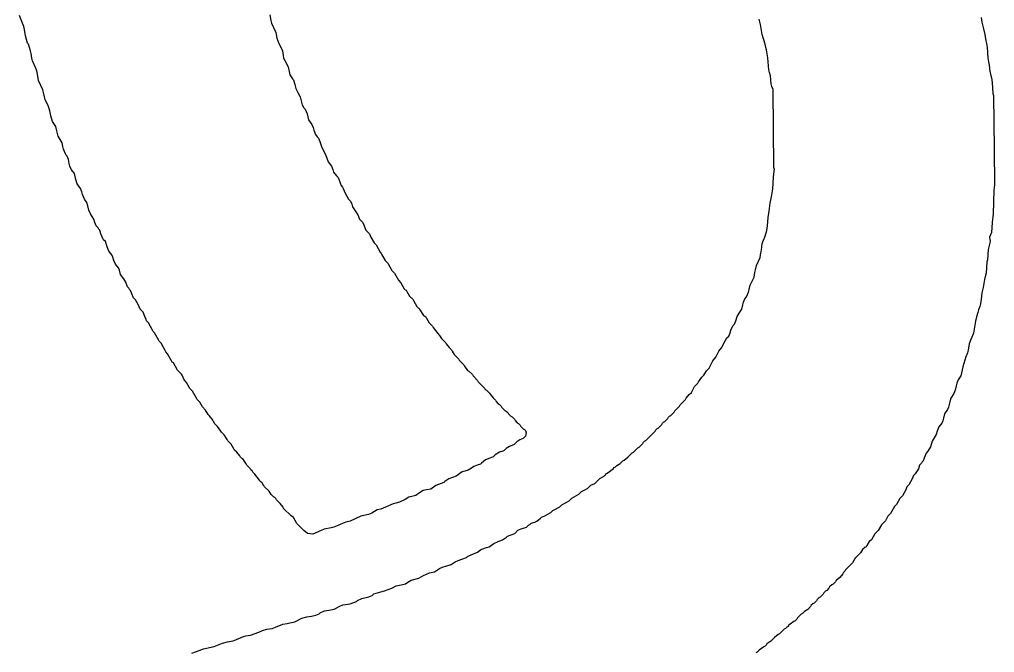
# Model space of a CAD drawing. Header units: inches. Extents: x -0.3 to 12.2, y -3.2 to 4.4.
# Drawn here: x 3.4946 to 3.5791, y 1.8112 to 1.8661 of the extents above; entities that cross this region are included whole.
import ezdxf

# ---------------------------------------------------------------- set-up
doc = ezdxf.new("R2010")
doc.units = ezdxf.units.IN
doc.header["$MEASUREMENT"] = 0
doc.layers.add('Board Layer Stack Bottom Overlay', color=54, linetype='Continuous')

msp = doc.modelspace()

# ---------------------------------------------------------------- linework, layer by layer
at = {"layer": 'Board Layer Stack Bottom Overlay'}
for p, q in [((3.494707, 1.86608), (3.494565, 1.86645)), ((3.494934, 1.865512), (3.494707, 1.86608)), ((3.516268, 1.866506), (3.516353, 1.866023)), ((3.516353, 1.866023), (3.51641, 1.865796)), ((3.558794, 1.865682), (3.55868, 1.866137)), ((3.577912, 1.866279), (3.577969, 1.865881)), ((3.494991, 1.865228), (3.494934, 1.865512)), ((3.495076, 1.864688), (3.494991, 1.865228)), ((3.51641, 1.865796), (3.51678, 1.864972)), ((3.558936, 1.864802), (3.558794, 1.865682)), ((3.577969, 1.865881), (3.578026, 1.865654)), ((3.578026, 1.865654), (3.578111, 1.865285)), ((3.578111, 1.865285), (3.578253, 1.864802)), ((3.495247, 1.864063), (3.495076, 1.864688)), ((3.51678, 1.864972), (3.516865, 1.864489)), ((3.516865, 1.864489), (3.517035, 1.864035)), ((3.559192, 1.863978), (3.558936, 1.864802)), ((3.578253, 1.864802), (3.578338, 1.864262)), ((3.495332, 1.863978), (3.495247, 1.864063)), ((3.495446, 1.863694), (3.495332, 1.863978)), ((3.495531, 1.863382), (3.495446, 1.863694)), ((3.517035, 1.864035), (3.517234, 1.863666)), ((3.517234, 1.863666), (3.517348, 1.863382)), ((3.559248, 1.863694), (3.559192, 1.863978)), ((3.559305, 1.863467), (3.559248, 1.863694)), ((3.578338, 1.864262), (3.578395, 1.864035)), ((3.578395, 1.864035), (3.578452, 1.863694)), ((3.578452, 1.863694), (3.578509, 1.862785)), ((3.495588, 1.863154), (3.495531, 1.863382)), ((3.495644, 1.862756), (3.495588, 1.863154)), ((3.495701, 1.862529), (3.495644, 1.862756)), ((3.517348, 1.863382), (3.517405, 1.862984)), ((3.517405, 1.862984), (3.517461, 1.862756)), ((3.517461, 1.862756), (3.517689, 1.862359)), ((3.559419, 1.862785), (3.559305, 1.863467)), ((3.559504, 1.861734), (3.559419, 1.862785)), ((3.578509, 1.862785), (3.578565, 1.862444)), ((3.495957, 1.861933), (3.495701, 1.862529)), ((3.496071, 1.861649), (3.495957, 1.861933)), ((3.517689, 1.862359), (3.517859, 1.861961)), ((3.517859, 1.861961), (3.517916, 1.861734)), ((3.578565, 1.862444), (3.578622, 1.86216)), ((3.578622, 1.86216), (3.578679, 1.861592)), ((3.496127, 1.861365), (3.496071, 1.861649)), ((3.496213, 1.860825), (3.496127, 1.861365)), ((3.517916, 1.861734), (3.518001, 1.861308)), ((3.518001, 1.861308), (3.518228, 1.860967)), ((3.518228, 1.860967), (3.518314, 1.860882)), ((3.559561, 1.861507), (3.559504, 1.861734)), ((3.559675, 1.861223), (3.559561, 1.861507)), ((3.559731, 1.860541), (3.559675, 1.861223)), ((3.578679, 1.861592), (3.578736, 1.861365)), ((3.578736, 1.861365), (3.578821, 1.861052)), ((3.578821, 1.861052), (3.578878, 1.860654)), ((3.496582, 1.860001), (3.496213, 1.860825)), ((3.518314, 1.860882), (3.518427, 1.860484)), ((3.518427, 1.860484), (3.518512, 1.860115)), ((3.518512, 1.860115), (3.518683, 1.859774)), ((3.559788, 1.860313), (3.559731, 1.860541)), ((3.559902, 1.860029), (3.559788, 1.860313)), ((3.578878, 1.860654), (3.578935, 1.859689)), ((3.496639, 1.859774), (3.496582, 1.860001)), ((3.496724, 1.859404), (3.496639, 1.859774)), ((3.496781, 1.859177), (3.496724, 1.859404)), ((3.518683, 1.859774), (3.518882, 1.859404)), ((3.518882, 1.859404), (3.519052, 1.858723)), ((3.559959, 1.853268), (3.559902, 1.860029)), ((3.578935, 1.859689), (3.578992, 1.859518)), ((3.578992, 1.859518), (3.579048, 1.854859)), ((3.497065, 1.858552), (3.496781, 1.859177)), ((3.497207, 1.858183), (3.497065, 1.858552)), ((3.519052, 1.858723), (3.519223, 1.858439)), ((3.519223, 1.858439), (3.519336, 1.858325)), ((3.497292, 1.857757), (3.497207, 1.858183)), ((3.497434, 1.857274), (3.497292, 1.857757)), ((3.519336, 1.858325), (3.519507, 1.857927)), ((3.519507, 1.857927), (3.51962, 1.857416)), ((3.497718, 1.856819), (3.497434, 1.857274)), ((3.497803, 1.85645), (3.497718, 1.856819)), ((3.51962, 1.857416), (3.519904, 1.857018)), ((3.519904, 1.857018), (3.520018, 1.856734)), ((3.520018, 1.856734), (3.520075, 1.856507)), ((3.497917, 1.855996), (3.497803, 1.85645)), ((3.498258, 1.855427), (3.497917, 1.855996)), ((3.520075, 1.856507), (3.520217, 1.856138)), ((3.520217, 1.856138), (3.520359, 1.855939)), ((3.520359, 1.855939), (3.520472, 1.855825)), ((3.498315, 1.855087), (3.498258, 1.855427)), ((3.498372, 1.854859), (3.498315, 1.855087)), ((3.520472, 1.855825), (3.520586, 1.855541)), ((3.520586, 1.855541), (3.520785, 1.855001)), ((3.498542, 1.854462), (3.498372, 1.854859)), ((3.498599, 1.854348), (3.498542, 1.854462)), ((3.498684, 1.854263), (3.498599, 1.854348)), ((3.498798, 1.853979), (3.498684, 1.854263)), ((3.520785, 1.855001), (3.521097, 1.854405)), ((3.521097, 1.854405), (3.521325, 1.85378)), ((3.579048, 1.854859), (3.579077, 1.851763)), ((3.498883, 1.853609), (3.498798, 1.853979)), ((3.49894, 1.853382), (3.498883, 1.853609)), ((3.499082, 1.85307), (3.49894, 1.853382)), ((3.521325, 1.85378), (3.521609, 1.853382)), ((3.521609, 1.853382), (3.521722, 1.853098)), ((3.499337, 1.852757), (3.499082, 1.85307)), ((3.499451, 1.852246), (3.499337, 1.852757)), ((3.521722, 1.853098), (3.521779, 1.852871)), ((3.521779, 1.852871), (3.522035, 1.852558)), ((3.522035, 1.852558), (3.522177, 1.852416)), ((3.55993, 1.852445), (3.559987, 1.852956)), ((3.560015, 1.853098), (3.559959, 1.853268)), ((3.559987, 1.852956), (3.560015, 1.853098)), ((3.499565, 1.851848), (3.499451, 1.852246)), ((3.499849, 1.85145), (3.499565, 1.851848)), ((3.522177, 1.852416), (3.522433, 1.851706)), ((3.522433, 1.851706), (3.522575, 1.851564)), ((3.559873, 1.851422), (3.55993, 1.852445)), ((3.579077, 1.851763), (3.57902, 1.851308)), ((3.499962, 1.851166), (3.499849, 1.85145)), ((3.500019, 1.850939), (3.499962, 1.851166)), ((3.50019, 1.850541), (3.500019, 1.850939)), ((3.522575, 1.851564), (3.522631, 1.85145)), ((3.522631, 1.85145), (3.522802, 1.851053)), ((3.522802, 1.851053), (3.523086, 1.850541)), ((3.55976, 1.85074), (3.559873, 1.851422)), ((3.57902, 1.851308), (3.578963, 1.849263)), ((3.500389, 1.850229), (3.50019, 1.850541)), ((3.500502, 1.849945), (3.500389, 1.850229)), ((3.523086, 1.850541), (3.523256, 1.850371)), ((3.523256, 1.850371), (3.52337, 1.850087)), ((3.52337, 1.850087), (3.523427, 1.84986)), ((3.559532, 1.84949), (3.559646, 1.850172)), ((3.559646, 1.850172), (3.55976, 1.85074)), ((3.500587, 1.849576), (3.500502, 1.849945)), ((3.500729, 1.849263), (3.500587, 1.849576)), ((3.501013, 1.848809), (3.500729, 1.849263)), ((3.523427, 1.84986), (3.523881, 1.849178)), ((3.523881, 1.849178), (3.524023, 1.848809)), ((3.559447, 1.848951), (3.559532, 1.84949)), ((3.578963, 1.849263), (3.578878, 1.848496)), ((3.501099, 1.848496), (3.501013, 1.848809)), ((3.501212, 1.848212), (3.501099, 1.848496)), ((3.524023, 1.848809), (3.524336, 1.848496)), ((3.524336, 1.848496), (3.524449, 1.848212)), ((3.559391, 1.848212), (3.559447, 1.848951)), ((3.578878, 1.848496), (3.578821, 1.847644)), ((3.501383, 1.848041), (3.501212, 1.848212)), ((3.50144, 1.847928), (3.501383, 1.848041)), ((3.501525, 1.847843), (3.50144, 1.847928)), ((3.50161, 1.84753), (3.501525, 1.847843)), ((3.50178, 1.847133), (3.50161, 1.84753)), ((3.524449, 1.848212), (3.524592, 1.847843)), ((3.524592, 1.847843), (3.524904, 1.84753)), ((3.524904, 1.84753), (3.525018, 1.847246)), ((3.559192, 1.847331), (3.559334, 1.847814)), ((3.559334, 1.847814), (3.559391, 1.848212)), ((3.578821, 1.847644), (3.578651, 1.847246)), ((3.501837, 1.847019), (3.50178, 1.847133)), ((3.502008, 1.846848), (3.501837, 1.847019)), ((3.502178, 1.846394), (3.502008, 1.846848)), ((3.525018, 1.847246), (3.525302, 1.846735)), ((3.525302, 1.846735), (3.525472, 1.846564)), ((3.558879, 1.84611), (3.558936, 1.846678)), ((3.558936, 1.846678), (3.55905, 1.846962)), ((3.55905, 1.846962), (3.559192, 1.847331)), ((3.578708, 1.846848), (3.578537, 1.846167)), ((3.578651, 1.847246), (3.578708, 1.846848)), ((3.50232, 1.846025), (3.502178, 1.846394)), ((3.502576, 1.845712), (3.50232, 1.846025)), ((3.525472, 1.846564), (3.525813, 1.845939)), ((3.525813, 1.845939), (3.525927, 1.845826)), ((3.525927, 1.845826), (3.525984, 1.845712)), ((3.558765, 1.845485), (3.558822, 1.845883)), ((3.558822, 1.845883), (3.558879, 1.84611)), ((3.578537, 1.846167), (3.57848, 1.845258)), ((3.502661, 1.845513), (3.502576, 1.845712)), ((3.502746, 1.845201), (3.502661, 1.845513)), ((3.502888, 1.844888), (3.502746, 1.845201)), ((3.525984, 1.845712), (3.526267, 1.845201)), ((3.526267, 1.845201), (3.526495, 1.844974)), ((3.526495, 1.844974), (3.526836, 1.844349)), ((3.558453, 1.844775), (3.558765, 1.845485)), ((3.578423, 1.845087), (3.578367, 1.844121)), ((3.57848, 1.845258), (3.578423, 1.845087)), ((3.503144, 1.844576), (3.502888, 1.844888)), ((3.503229, 1.844377), (3.503144, 1.844576)), ((3.503314, 1.844008), (3.503229, 1.844377)), ((3.526836, 1.844349), (3.527063, 1.844121)), ((3.527063, 1.844121), (3.527404, 1.843496)), ((3.558254, 1.84378), (3.558311, 1.844178)), ((3.558311, 1.844178), (3.558368, 1.844405)), ((3.558368, 1.844405), (3.558453, 1.844775)), ((3.578367, 1.844121), (3.57831, 1.843951)), ((3.503598, 1.84361), (3.503314, 1.844008)), ((3.503769, 1.843326), (3.503598, 1.84361)), ((3.503939, 1.842928), (3.503769, 1.843326)), ((3.527404, 1.843496), (3.527631, 1.843269)), ((3.527631, 1.843269), (3.527915, 1.842758)), ((3.557885, 1.84307), (3.558254, 1.84378)), ((3.578196, 1.843553), (3.578082, 1.842871)), ((3.57831, 1.843951), (3.578196, 1.843553)), ((3.504053, 1.842815), (3.503939, 1.842928)), ((3.50411, 1.842701), (3.504053, 1.842815)), ((3.504195, 1.842616), (3.50411, 1.842701)), ((3.504309, 1.842332), (3.504195, 1.842616)), ((3.527915, 1.842758), (3.528, 1.842672)), ((3.528, 1.842672), (3.528086, 1.842644)), ((3.528086, 1.842644), (3.528142, 1.842531)), ((3.528142, 1.842531), (3.52837, 1.842133)), ((3.557572, 1.842076), (3.557743, 1.842474)), ((3.557743, 1.842474), (3.5578, 1.842701)), ((3.5578, 1.842701), (3.557885, 1.84307)), ((3.577969, 1.842417), (3.577912, 1.841849)), ((3.578082, 1.842871), (3.577969, 1.842417)), ((3.504451, 1.841962), (3.504309, 1.842332)), ((3.504621, 1.841792), (3.504451, 1.841962)), ((3.504848, 1.841394), (3.504621, 1.841792)), ((3.52837, 1.842133), (3.528654, 1.841849)), ((3.528654, 1.841849), (3.528711, 1.841735)), ((3.528711, 1.841735), (3.528995, 1.841224)), ((3.55726, 1.841366), (3.557317, 1.841593)), ((3.557317, 1.841593), (3.55743, 1.841877)), ((3.55743, 1.841877), (3.557572, 1.842076)), ((3.577912, 1.841849), (3.577855, 1.841451)), ((3.505019, 1.840996), (3.504848, 1.841394)), ((3.505275, 1.840741), (3.505019, 1.840996)), ((3.505417, 1.840372), (3.505275, 1.840741)), ((3.528995, 1.841224), (3.529137, 1.841082)), ((3.529137, 1.841082), (3.529222, 1.841053)), ((3.529222, 1.841053), (3.529279, 1.84094)), ((3.529279, 1.84094), (3.529591, 1.840457)), ((3.556948, 1.840656), (3.557175, 1.840996)), ((3.557175, 1.840996), (3.55726, 1.841366)), ((3.577628, 1.840712), (3.577514, 1.840315)), ((3.577685, 1.84094), (3.577628, 1.840712)), ((3.577799, 1.841224), (3.577685, 1.84094)), ((3.577855, 1.841451), (3.577799, 1.841224)), ((3.50553, 1.840088), (3.505417, 1.840372)), ((3.505587, 1.839974), (3.50553, 1.840088)), ((3.505757, 1.839803), (3.505587, 1.839974)), ((3.529591, 1.840457), (3.529705, 1.8404)), ((3.529705, 1.8404), (3.52979, 1.840315)), ((3.52979, 1.840315), (3.529847, 1.840201)), ((3.529847, 1.840201), (3.530074, 1.839803)), ((3.55655, 1.83969), (3.556663, 1.839974)), ((3.556663, 1.839974), (3.556777, 1.840372)), ((3.556777, 1.840372), (3.556948, 1.840656)), ((3.577429, 1.839945), (3.577259, 1.838923)), ((3.577514, 1.840315), (3.577429, 1.839945)), ((3.506098, 1.839178), (3.505757, 1.839803)), ((3.506155, 1.839065), (3.506098, 1.839178)), ((3.506269, 1.838951), (3.506155, 1.839065)), ((3.530074, 1.839803), (3.530358, 1.839519)), ((3.530358, 1.839519), (3.530415, 1.839406)), ((3.530415, 1.839406), (3.530813, 1.838894)), ((3.556152, 1.838951), (3.556237, 1.839264)), ((3.556237, 1.839264), (3.556436, 1.839576)), ((3.556436, 1.839576), (3.55655, 1.83969)), ((3.50661, 1.838326), (3.506269, 1.838951)), ((3.506667, 1.838213), (3.50661, 1.838326)), ((3.506837, 1.838042), (3.506667, 1.838213)), ((3.530813, 1.838894), (3.530983, 1.838724)), ((3.530983, 1.838724), (3.531154, 1.83844)), ((3.531154, 1.83844), (3.531494, 1.838099)), ((3.555584, 1.837985), (3.555868, 1.838497)), ((3.555868, 1.838497), (3.556038, 1.838667)), ((3.556038, 1.838667), (3.556152, 1.838951)), ((3.577031, 1.838355), (3.576889, 1.837985)), ((3.577259, 1.838923), (3.577031, 1.838355)), ((3.507178, 1.837417), (3.506837, 1.838042)), ((3.507235, 1.837304), (3.507178, 1.837417)), ((3.507405, 1.837133), (3.507235, 1.837304)), ((3.531494, 1.838099), (3.531551, 1.837985)), ((3.531551, 1.837985), (3.531807, 1.837673)), ((3.531807, 1.837673), (3.532006, 1.837474)), ((3.532006, 1.837474), (3.532063, 1.83736)), ((3.532063, 1.83736), (3.532233, 1.837076)), ((3.554931, 1.836821), (3.555186, 1.83736)), ((3.555186, 1.83736), (3.555442, 1.837673)), ((3.555442, 1.837673), (3.555584, 1.837985)), ((3.576804, 1.837446), (3.576747, 1.837218)), ((3.576889, 1.837985), (3.576804, 1.837446)), ((3.507746, 1.836508), (3.507405, 1.837133)), ((3.507803, 1.836394), (3.507746, 1.836508)), ((3.532233, 1.837076), (3.532262, 1.837048)), ((3.532262, 1.837048), (3.532631, 1.836679)), ((3.532631, 1.836679), (3.532688, 1.836565)), ((3.532688, 1.836565), (3.533085, 1.836167)), ((3.554391, 1.835997), (3.554675, 1.836508)), ((3.554675, 1.836508), (3.554931, 1.836821)), ((3.576492, 1.836565), (3.576321, 1.835997)), ((3.576605, 1.836849), (3.576492, 1.836565)), ((3.576747, 1.837218), (3.576605, 1.836849)), ((3.507916, 1.836338), (3.507803, 1.836394)), ((3.508257, 1.835713), (3.507916, 1.836338)), ((3.508598, 1.835372), (3.508257, 1.835713)), ((3.533085, 1.836167), (3.533142, 1.836054)), ((3.533142, 1.836054), (3.533398, 1.835684)), ((3.533398, 1.835684), (3.533511, 1.835627)), ((3.533511, 1.835627), (3.533824, 1.835315)), ((3.553879, 1.835258), (3.554107, 1.835656)), ((3.554107, 1.835656), (3.554334, 1.835883)), ((3.554334, 1.835883), (3.554391, 1.835997)), ((3.576321, 1.835997), (3.576151, 1.835201)), ((3.508655, 1.835258), (3.508598, 1.835372)), ((3.508825, 1.834861), (3.508655, 1.835258)), ((3.509053, 1.834633), (3.508825, 1.834861)), ((3.533824, 1.835315), (3.533881, 1.835201)), ((3.533881, 1.835201), (3.534278, 1.834804)), ((3.534278, 1.834804), (3.534335, 1.83469)), ((3.553425, 1.83469), (3.553709, 1.835088)), ((3.553709, 1.835088), (3.553879, 1.835258)), ((3.575924, 1.834861), (3.57581, 1.834577)), ((3.576151, 1.835201), (3.575924, 1.834861)), ((3.509337, 1.834122), (3.509053, 1.834633)), ((3.509564, 1.833895), (3.509337, 1.834122)), ((3.534335, 1.83469), (3.534903, 1.834122)), ((3.534903, 1.834122), (3.534932, 1.834037)), ((3.534932, 1.834037), (3.535045, 1.83398)), ((3.535045, 1.83398), (3.535301, 1.833724)), ((3.5528, 1.833781), (3.553084, 1.834292)), ((3.553084, 1.834292), (3.553368, 1.834577)), ((3.553368, 1.834577), (3.553425, 1.83469)), ((3.575668, 1.83398), (3.575554, 1.833696)), ((3.575753, 1.834349), (3.575668, 1.83398)), ((3.57581, 1.834577), (3.575753, 1.834349)), ((3.509905, 1.83327), (3.509564, 1.833895)), ((3.509962, 1.833156), (3.509905, 1.83327)), ((3.510189, 1.832929), (3.509962, 1.833156)), ((3.535301, 1.833724), (3.535358, 1.833611)), ((3.535358, 1.833611), (3.535614, 1.833298)), ((3.535614, 1.833298), (3.535812, 1.833099)), ((3.535812, 1.833099), (3.535869, 1.832986)), ((3.551834, 1.832702), (3.552289, 1.833156)), ((3.552289, 1.833156), (3.552345, 1.83327)), ((3.552345, 1.83327), (3.552601, 1.833582)), ((3.552601, 1.833582), (3.5528, 1.833781)), ((3.575299, 1.83327), (3.575213, 1.832957)), ((3.575554, 1.833696), (3.575299, 1.83327)), ((3.510416, 1.832531), (3.510189, 1.832929)), ((3.5107, 1.832247), (3.510416, 1.832531)), ((3.510928, 1.831849), (3.5107, 1.832247)), ((3.535869, 1.832986), (3.536068, 1.832787)), ((3.536068, 1.832787), (3.536182, 1.83273)), ((3.536182, 1.83273), (3.536324, 1.832588)), ((3.536324, 1.832588), (3.536381, 1.832474)), ((3.536381, 1.832474), (3.536636, 1.832219)), ((3.536636, 1.832219), (3.53675, 1.832162)), ((3.55138, 1.83219), (3.551777, 1.832588)), ((3.551777, 1.832588), (3.551834, 1.832702)), ((3.575015, 1.832304), (3.57473, 1.831906)), ((3.5751, 1.832503), (3.575015, 1.832304)), ((3.575213, 1.832957), (3.5751, 1.832503)), ((3.511013, 1.831764), (3.510928, 1.831849)), ((3.511268, 1.831452), (3.511013, 1.831764)), ((3.511496, 1.831054), (3.511268, 1.831452)), ((3.53675, 1.832162), (3.536892, 1.83202)), ((3.536892, 1.83202), (3.536949, 1.831906)), ((3.536949, 1.831906), (3.537148, 1.831707)), ((3.537148, 1.831707), (3.537261, 1.831651)), ((3.537261, 1.831651), (3.53746, 1.831452)), ((3.53746, 1.831452), (3.537517, 1.831338)), ((3.550499, 1.831253), (3.550755, 1.831508)), ((3.550755, 1.831508), (3.550812, 1.831622)), ((3.550812, 1.831622), (3.550897, 1.831707)), ((3.550897, 1.831707), (3.55101, 1.831764)), ((3.55101, 1.831764), (3.551323, 1.832077)), ((3.551323, 1.832077), (3.55138, 1.83219)), ((3.574645, 1.831537), (3.574588, 1.83131)), ((3.57473, 1.831906), (3.574645, 1.831537)), ((3.511723, 1.830827), (3.511496, 1.831054)), ((3.512007, 1.830429), (3.511723, 1.830827)), ((3.537517, 1.831338), (3.537716, 1.831139)), ((3.537716, 1.831139), (3.537829, 1.831082)), ((3.537829, 1.831082), (3.537971, 1.83094)), ((3.537971, 1.83094), (3.538028, 1.830827)), ((3.538028, 1.830827), (3.538227, 1.830628)), ((3.538227, 1.830628), (3.538341, 1.830571)), ((3.538341, 1.830571), (3.538426, 1.830486)), ((3.549675, 1.830429), (3.549732, 1.830543)), ((3.549732, 1.830543), (3.549817, 1.830628)), ((3.549817, 1.830628), (3.549931, 1.830685)), ((3.549931, 1.830685), (3.550243, 1.830997)), ((3.550243, 1.830997), (3.5503, 1.831111)), ((3.5503, 1.831111), (3.550385, 1.831196)), ((3.550385, 1.831196), (3.550499, 1.831253)), ((3.574248, 1.830798), (3.574105, 1.830429)), ((3.574503, 1.831111), (3.574248, 1.830798)), ((3.574588, 1.83131), (3.574503, 1.831111)), ((3.512064, 1.830315), (3.512007, 1.830429)), ((3.512291, 1.830088), (3.512064, 1.830315)), ((3.512575, 1.82969), (3.512291, 1.830088)), ((3.512632, 1.829577), (3.512575, 1.82969)), ((3.538227, 1.829776), (3.537943, 1.829662)), ((3.538426, 1.829975), (3.538227, 1.829776)), ((3.538426, 1.830486), (3.538483, 1.830259)), ((3.538483, 1.830259), (3.538426, 1.829975)), ((3.548851, 1.829605), (3.549675, 1.830429)), ((3.57402, 1.830116), (3.573679, 1.829548)), ((3.574105, 1.830429), (3.57402, 1.830116)), ((3.512916, 1.829293), (3.512632, 1.829577)), ((3.513143, 1.828895), (3.512916, 1.829293)), ((3.5132, 1.828781), (3.513143, 1.828895)), ((3.53675, 1.828923), (3.536579, 1.828753)), ((3.537034, 1.829094), (3.53675, 1.828923)), ((3.537432, 1.829264), (3.537034, 1.829094)), ((3.537659, 1.829492), (3.537432, 1.829264)), ((3.537943, 1.829662), (3.537659, 1.829492)), ((3.547772, 1.828582), (3.54817, 1.82898)), ((3.54817, 1.82898), (3.548283, 1.829037)), ((3.548283, 1.829037), (3.548596, 1.829349)), ((3.548596, 1.829349), (3.548653, 1.829463)), ((3.548653, 1.829463), (3.548738, 1.829548)), ((3.548738, 1.829548), (3.548851, 1.829605)), ((3.573537, 1.829065), (3.57331, 1.828668)), ((3.573679, 1.829548), (3.573537, 1.829065)), ((3.513399, 1.828582), (3.5132, 1.828781)), ((3.513655, 1.82827), (3.513399, 1.828582)), ((3.513711, 1.828156), (3.513655, 1.82827)), ((3.513797, 1.828071), (3.513711, 1.828156)), ((3.51391, 1.828014), (3.513797, 1.828071)), ((3.514223, 1.827588), (3.51391, 1.828014)), ((3.53533, 1.828071), (3.53496, 1.827929)), ((3.535614, 1.828185), (3.53533, 1.828071)), ((3.535784, 1.828355), (3.535614, 1.828185)), ((3.536182, 1.828582), (3.535784, 1.828355)), ((3.536466, 1.828696), (3.536182, 1.828582)), ((3.536579, 1.828753), (3.536466, 1.828696)), ((3.546976, 1.827901), (3.547289, 1.828156)), ((3.547289, 1.828156), (3.547658, 1.828526)), ((3.547658, 1.828526), (3.547772, 1.828582)), ((3.573026, 1.828213), (3.572884, 1.827844)), ((3.57314, 1.828497), (3.573026, 1.828213)), ((3.57331, 1.828668), (3.57314, 1.828497)), ((3.51428, 1.827475), (3.514223, 1.827588)), ((3.514564, 1.82719), (3.51428, 1.827475)), ((3.51462, 1.827077), (3.514564, 1.82719)), ((3.533739, 1.827219), (3.533455, 1.827049)), ((3.533937, 1.827361), (3.533739, 1.827219)), ((3.534222, 1.827475), (3.533937, 1.827361)), ((3.534534, 1.82756), (3.534222, 1.827475)), ((3.534619, 1.827645), (3.534534, 1.82756)), ((3.53496, 1.827929), (3.534619, 1.827645)), ((3.545499, 1.826764), (3.546011, 1.827162)), ((3.546011, 1.827162), (3.546124, 1.827276)), ((3.546124, 1.827276), (3.546238, 1.827333)), ((3.546238, 1.827333), (3.546352, 1.827446)), ((3.546352, 1.827446), (3.546636, 1.827617)), ((3.546636, 1.827617), (3.546863, 1.827844)), ((3.546863, 1.827844), (3.546976, 1.827901)), ((3.572486, 1.827162), (3.572202, 1.826708)), ((3.572572, 1.827475), (3.572486, 1.827162)), ((3.572742, 1.827645), (3.572572, 1.827475)), ((3.572799, 1.827759), (3.572742, 1.827645)), ((3.572884, 1.827844), (3.572799, 1.827759)), ((3.514734, 1.826963), (3.51462, 1.827077)), ((3.514791, 1.82685), (3.514734, 1.826963)), ((3.514961, 1.826679), (3.514791, 1.82685)), ((3.515359, 1.826168), (3.514961, 1.826679)), ((3.532404, 1.826509), (3.531779, 1.826281)), ((3.532943, 1.826878), (3.532404, 1.826509)), ((3.533171, 1.826935), (3.532943, 1.826878)), ((3.533455, 1.827049), (3.533171, 1.826935)), ((3.544448, 1.825884), (3.544874, 1.82631)), ((3.544874, 1.82631), (3.545272, 1.826537)), ((3.545272, 1.826537), (3.545357, 1.826622)), ((3.545357, 1.826622), (3.545386, 1.826708)), ((3.545386, 1.826708), (3.545499, 1.826764)), ((3.57206, 1.826566), (3.571947, 1.826281)), ((3.572202, 1.826708), (3.57206, 1.826566)), ((3.515416, 1.826054), (3.515359, 1.826168)), ((3.515586, 1.825941), (3.515416, 1.826054)), ((3.515643, 1.825827), (3.515586, 1.825941)), ((3.515757, 1.825713), (3.515643, 1.825827)), ((3.515814, 1.8256), (3.515757, 1.825713)), ((3.516211, 1.825202), (3.515814, 1.8256)), ((3.530642, 1.825713), (3.530216, 1.825401)), ((3.531353, 1.825969), (3.530642, 1.825713)), ((3.531438, 1.826054), (3.531353, 1.825969)), ((3.531779, 1.826281), (3.531438, 1.826054)), ((3.543283, 1.825174), (3.543795, 1.825458)), ((3.543795, 1.825458), (3.544079, 1.825742)), ((3.544079, 1.825742), (3.544448, 1.825884)), ((3.571492, 1.8256), (3.571378, 1.825316)), ((3.571662, 1.82577), (3.571492, 1.8256)), ((3.571947, 1.826281), (3.571662, 1.82577)), ((3.516382, 1.824918), (3.516211, 1.825202)), ((3.516581, 1.824719), (3.516382, 1.824918)), ((3.516694, 1.824662), (3.516581, 1.824719)), ((3.51678, 1.824577), (3.516694, 1.824662)), ((3.528313, 1.824691), (3.528, 1.824492)), ((3.528682, 1.824776), (3.528313, 1.824691)), ((3.528909, 1.824833), (3.528682, 1.824776)), ((3.52925, 1.82506), (3.528909, 1.824833)), ((3.529563, 1.825259), (3.52925, 1.82506)), ((3.529847, 1.825316), (3.529563, 1.825259)), ((3.530216, 1.825401), (3.529847, 1.825316)), ((3.542431, 1.824606), (3.543056, 1.824946)), ((3.543056, 1.824946), (3.543283, 1.825174)), ((3.571094, 1.824804), (3.570867, 1.824577)), ((3.571378, 1.825316), (3.571094, 1.824804)), ((3.516836, 1.824463), (3.51678, 1.824577)), ((3.517149, 1.824151), (3.516836, 1.824463)), ((3.517405, 1.823838), (3.517149, 1.824151)), ((3.517461, 1.823725), (3.517405, 1.823838)), ((3.526949, 1.824123), (3.525898, 1.82364)), ((3.527177, 1.824179), (3.526949, 1.824123)), ((3.527489, 1.824265), (3.527177, 1.824179)), ((3.528, 1.824492), (3.527489, 1.824265)), ((3.540784, 1.823526), (3.541409, 1.823867)), ((3.541409, 1.823867), (3.541579, 1.824037)), ((3.541579, 1.824037), (3.542204, 1.824378)), ((3.542204, 1.824378), (3.542431, 1.824606)), ((3.570413, 1.823895), (3.570072, 1.82327)), ((3.570583, 1.824066), (3.570413, 1.823895)), ((3.570867, 1.824577), (3.570583, 1.824066)), ((3.518115, 1.823071), (3.517461, 1.823725)), ((3.518314, 1.822929), (3.518115, 1.823071)), ((3.518598, 1.822418), (3.518314, 1.822929)), ((3.524165, 1.823043), (3.523228, 1.822617)), ((3.524819, 1.823185), (3.524165, 1.823043)), ((3.525103, 1.823299), (3.524819, 1.823185)), ((3.525557, 1.823583), (3.525103, 1.823299)), ((3.525898, 1.82364), (3.525557, 1.823583)), ((3.539733, 1.822873), (3.539818, 1.822958)), ((3.539818, 1.822958), (3.540102, 1.823071)), ((3.540102, 1.823071), (3.540613, 1.823356)), ((3.540613, 1.823356), (3.540784, 1.823526)), ((3.569844, 1.823043), (3.569617, 1.822645)), ((3.570072, 1.82327), (3.569844, 1.823043)), ((3.519223, 1.821793), (3.518598, 1.822418)), ((3.521808, 1.822106), (3.52158, 1.822049)), ((3.522092, 1.822219), (3.521808, 1.822106)), ((3.522404, 1.822361), (3.522092, 1.822219)), ((3.522859, 1.822532), (3.522404, 1.822361)), ((3.523228, 1.822617), (3.522859, 1.822532)), ((3.538057, 1.821935), (3.538511, 1.822106)), ((3.538511, 1.822106), (3.538682, 1.822276)), ((3.538682, 1.822276), (3.538795, 1.822333)), ((3.538795, 1.822333), (3.538909, 1.822447)), ((3.538909, 1.822447), (3.539221, 1.822532)), ((3.539221, 1.822532), (3.53942, 1.822617)), ((3.53942, 1.822617), (3.539733, 1.822873)), ((3.569276, 1.822304), (3.568992, 1.821793)), ((3.569617, 1.822645), (3.569276, 1.822304)), ((3.519535, 1.821538), (3.519223, 1.821793)), ((3.519989, 1.821481), (3.519535, 1.821538)), ((3.5207, 1.821793), (3.519989, 1.821481)), ((3.520984, 1.821907), (3.5207, 1.821793)), ((3.52158, 1.822049), (3.520984, 1.821907)), ((3.536778, 1.821225), (3.536863, 1.82131)), ((3.536863, 1.82131), (3.537488, 1.821538)), ((3.537488, 1.821538), (3.537772, 1.821822)), ((3.537772, 1.821822), (3.538057, 1.821935)), ((3.568708, 1.821509), (3.568424, 1.820998)), ((3.568992, 1.821793), (3.568708, 1.821509)), ((3.535045, 1.820344), (3.535273, 1.820401)), ((3.535273, 1.820401), (3.53567, 1.820685)), ((3.53567, 1.820685), (3.536068, 1.820856)), ((3.536068, 1.820856), (3.536437, 1.820998)), ((3.536437, 1.820998), (3.536778, 1.821225)), ((3.567941, 1.820401), (3.567827, 1.820344)), ((3.567998, 1.820515), (3.567941, 1.820401)), ((3.568225, 1.820856), (3.567998, 1.820515)), ((3.568424, 1.820998), (3.568225, 1.820856)), ((3.533313, 1.819464), (3.533398, 1.819549)), ((3.533398, 1.819549), (3.533511, 1.819606)), ((3.533511, 1.819606), (3.533909, 1.819776)), ((3.533909, 1.819776), (3.534278, 1.819918)), ((3.534278, 1.819918), (3.534534, 1.820117)), ((3.534534, 1.820117), (3.534648, 1.820174)), ((3.534648, 1.820174), (3.535045, 1.820344)), ((3.567458, 1.819862), (3.567004, 1.819407)), ((3.567629, 1.820145), (3.567458, 1.819862)), ((3.567827, 1.820344), (3.567629, 1.820145)), ((3.531296, 1.81864), (3.531523, 1.818697)), ((3.531523, 1.818697), (3.531977, 1.818867)), ((3.531977, 1.818867), (3.532318, 1.819095)), ((3.532318, 1.819095), (3.532602, 1.819208)), ((3.532602, 1.819208), (3.533313, 1.819464)), ((3.566776, 1.819009), (3.566152, 1.818384)), ((3.567004, 1.819407), (3.566776, 1.819009)), ((3.529193, 1.817674), (3.529591, 1.817901)), ((3.529591, 1.817901), (3.530102, 1.818129)), ((3.530102, 1.818129), (3.530529, 1.818214)), ((3.530529, 1.818214), (3.530983, 1.818498)), ((3.530983, 1.818498), (3.531296, 1.81864)), ((3.565924, 1.818043), (3.565669, 1.817731)), ((3.565981, 1.818157), (3.565924, 1.818043)), ((3.566095, 1.818271), (3.565981, 1.818157)), ((3.566152, 1.818384), (3.566095, 1.818271)), ((3.527205, 1.816992), (3.527659, 1.817106)), ((3.527659, 1.817106), (3.528029, 1.817191)), ((3.528029, 1.817191), (3.528228, 1.817333)), ((3.528228, 1.817333), (3.528512, 1.817504)), ((3.528512, 1.817504), (3.529193, 1.817674)), ((3.564987, 1.817106), (3.564788, 1.816907)), ((3.5651, 1.817163), (3.564987, 1.817106)), ((3.565299, 1.817362), (3.5651, 1.817163)), ((3.565356, 1.817475), (3.565299, 1.817362)), ((3.565669, 1.817731), (3.565356, 1.817475)), ((3.524847, 1.816055), (3.525131, 1.816169)), ((3.525131, 1.816169), (3.525273, 1.81631)), ((3.525273, 1.81631), (3.525671, 1.816424)), ((3.525671, 1.816424), (3.525898, 1.816481)), ((3.525898, 1.816481), (3.526211, 1.816566)), ((3.526211, 1.816566), (3.526836, 1.816793)), ((3.526836, 1.816793), (3.527205, 1.816992)), ((3.56422, 1.816282), (3.563964, 1.816026)), ((3.564277, 1.816396), (3.56422, 1.816282)), ((3.564419, 1.816538), (3.564277, 1.816396)), ((3.564532, 1.816595), (3.564419, 1.816538)), ((3.564731, 1.816793), (3.564532, 1.816595)), ((3.564788, 1.816907), (3.564731, 1.816793)), ((3.522319, 1.815231), (3.522603, 1.815345)), ((3.522603, 1.815345), (3.52283, 1.815401)), ((3.52283, 1.815401), (3.523228, 1.815458)), ((3.523228, 1.815458), (3.523768, 1.815657)), ((3.523768, 1.815657), (3.523853, 1.815742)), ((3.523853, 1.815742), (3.524251, 1.815913)), ((3.524251, 1.815913), (3.524847, 1.816055)), ((3.563197, 1.815316), (3.56314, 1.815203)), ((3.563339, 1.815458), (3.563197, 1.815316)), ((3.563453, 1.815515), (3.563339, 1.815458)), ((3.563652, 1.815714), (3.563453, 1.815515)), ((3.563708, 1.815828), (3.563652, 1.815714)), ((3.563851, 1.81597), (3.563708, 1.815828)), ((3.563964, 1.816026), (3.563851, 1.81597)), ((3.520245, 1.814464), (3.520529, 1.814578)), ((3.520529, 1.814578), (3.520615, 1.814663)), ((3.520615, 1.814663), (3.521012, 1.814833)), ((3.521012, 1.814833), (3.521552, 1.814919)), ((3.521552, 1.814919), (3.521836, 1.814975)), ((3.521836, 1.814975), (3.522319, 1.815231)), ((3.562317, 1.814549), (3.562004, 1.814237)), ((3.56243, 1.814606), (3.562317, 1.814549)), ((3.5626, 1.814777), (3.56243, 1.814606)), ((3.562885, 1.814947), (3.5626, 1.814777)), ((3.56314, 1.815203), (3.562885, 1.814947)), ((3.516751, 1.813413), (3.517376, 1.813697)), ((3.517376, 1.813697), (3.517774, 1.813754)), ((3.517774, 1.813754), (3.518001, 1.813811)), ((3.518001, 1.813811), (3.518427, 1.813896)), ((3.518427, 1.813896), (3.519024, 1.814208)), ((3.519024, 1.814208), (3.519478, 1.814322)), ((3.519478, 1.814322), (3.519876, 1.814379)), ((3.519876, 1.814379), (3.520245, 1.814464)), ((3.561379, 1.813669), (3.561209, 1.813555)), ((3.561691, 1.813924), (3.561379, 1.813669)), ((3.561805, 1.813981), (3.561691, 1.813924)), ((3.561947, 1.814123), (3.561805, 1.813981)), ((3.562004, 1.814237), (3.561947, 1.814123)), ((3.514592, 1.812731), (3.515302, 1.812987)), ((3.515302, 1.812987), (3.515615, 1.813129)), ((3.515615, 1.813129), (3.516012, 1.813243)), ((3.516012, 1.813243), (3.516467, 1.813299)), ((3.516467, 1.813299), (3.516751, 1.813413)), ((3.560328, 1.812788), (3.560015, 1.812532)), ((3.560442, 1.812845), (3.560328, 1.812788)), ((3.560839, 1.813243), (3.560442, 1.812845)), ((3.560953, 1.813299), (3.560839, 1.813243)), ((3.561066, 1.813413), (3.560953, 1.813299)), ((3.56118, 1.81347), (3.561066, 1.813413)), ((3.561209, 1.813555), (3.56118, 1.81347)), ((3.511439, 1.811737), (3.512149, 1.812049)), ((3.512149, 1.812049), (3.512604, 1.812163)), ((3.512604, 1.812163), (3.513087, 1.812248)), ((3.513087, 1.812248), (3.513371, 1.812362)), ((3.513371, 1.812362), (3.513967, 1.812618)), ((3.513967, 1.812618), (3.514194, 1.812674)), ((3.514194, 1.812674), (3.514592, 1.812731)), ((3.559334, 1.811964), (3.559277, 1.811851)), ((3.559589, 1.812163), (3.559334, 1.811964)), ((3.559703, 1.81222), (3.559589, 1.812163)), ((3.560015, 1.812532), (3.559703, 1.81222)), ((3.509507, 1.811169), (3.510132, 1.811396)), ((3.510132, 1.811396), (3.510502, 1.811538)), ((3.510502, 1.811538), (3.511439, 1.811737)), ((3.55851, 1.811254), (3.558396, 1.811197)), ((3.55868, 1.811424), (3.55851, 1.811254)), ((3.559078, 1.811708), (3.55868, 1.811424)), ((3.559192, 1.811765), (3.559078, 1.811708)), ((3.559277, 1.811851), (3.559192, 1.811765))]:
    msp.add_line(p, q, dxfattribs=at)

doc.saveas('drawing.dxf')
